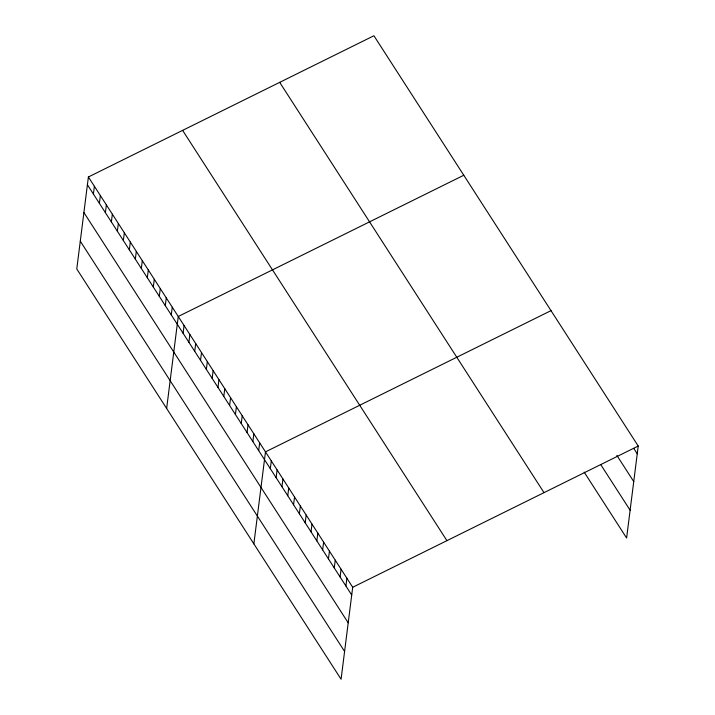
<?xml version="1.0" encoding="UTF-8"?>
<svg xmlns="http://www.w3.org/2000/svg" width="715" height="715" viewBox="0 0 715 715"><rect width="100%" height="100%" fill="white"/><g stroke="black" fill="none" stroke-linecap="round" stroke-linejoin="round"><path stroke-width="1.07" d="M88.392 176.98L76.773 268.965L341.082 679.25L352.701 587.265L88.392 176.98L373.918 35.75L638.227 446.035L626.608 538.02L584.164 472.123M93.406 194.042L94.38 186.284M99.394 203.337L100.368 195.579M105.382 212.641L106.365 204.883M111.37 221.936L112.353 214.187M117.367 231.24L118.341 223.482M123.355 240.535L124.339 232.786M129.344 249.839L130.327 242.081M135.341 259.134L136.315 251.385M141.329 268.438L142.312 260.68M147.317 277.742L148.3 269.984M153.314 287.037L154.288 279.279M159.302 296.341L160.285 288.583M165.29 305.636L166.273 297.878M171.287 314.94L172.261 307.182M166.64 408.462L178.258 316.477L463.785 175.247M183.094 333.262L184.068 325.504M188.903 342.288L189.886 334.531M194.721 351.315L195.696 343.558M200.531 360.342L201.514 352.584M206.349 369.369L207.332 361.611M212.167 378.396L213.142 370.638M217.977 387.423L218.96 379.665M223.795 396.45L224.778 388.692M229.604 405.477L230.588 397.719M235.423 414.494L236.406 406.746M241.241 423.521L242.215 415.773M247.05 432.548L248.034 424.79M252.869 441.575L253.852 433.817M258.687 450.602L259.661 442.844M253.861 543.856L265.48 451.871L551.006 310.641M270.315 468.656L271.289 460.898M276.124 477.683L277.107 469.925M281.942 486.709L282.925 478.952M287.761 495.736L288.735 487.979M293.57 504.763L294.553 497.005M299.388 513.79L300.363 506.032M305.198 522.817L306.181 515.059M311.016 531.835L311.999 524.086M316.834 540.862L317.809 533.113M322.644 549.889L323.627 542.14M328.462 558.916L329.436 551.158M334.271 567.942L335.255 560.185M340.09 576.969L341.073 569.212M345.908 585.996L346.882 578.238M352.701 587.265L638.227 446.035M633.758 448.377L637.253 453.793M616.875 455.41L633.74 481.588M601.047 465.09L630.121 510.224M279.699 82.359L544.008 492.644M182.62 130.38L446.929 540.656M87.409 184.738L351.717 595.023M83.896 212.534L348.205 622.819M80.286 241.169L344.594 651.454"/></g></svg>
